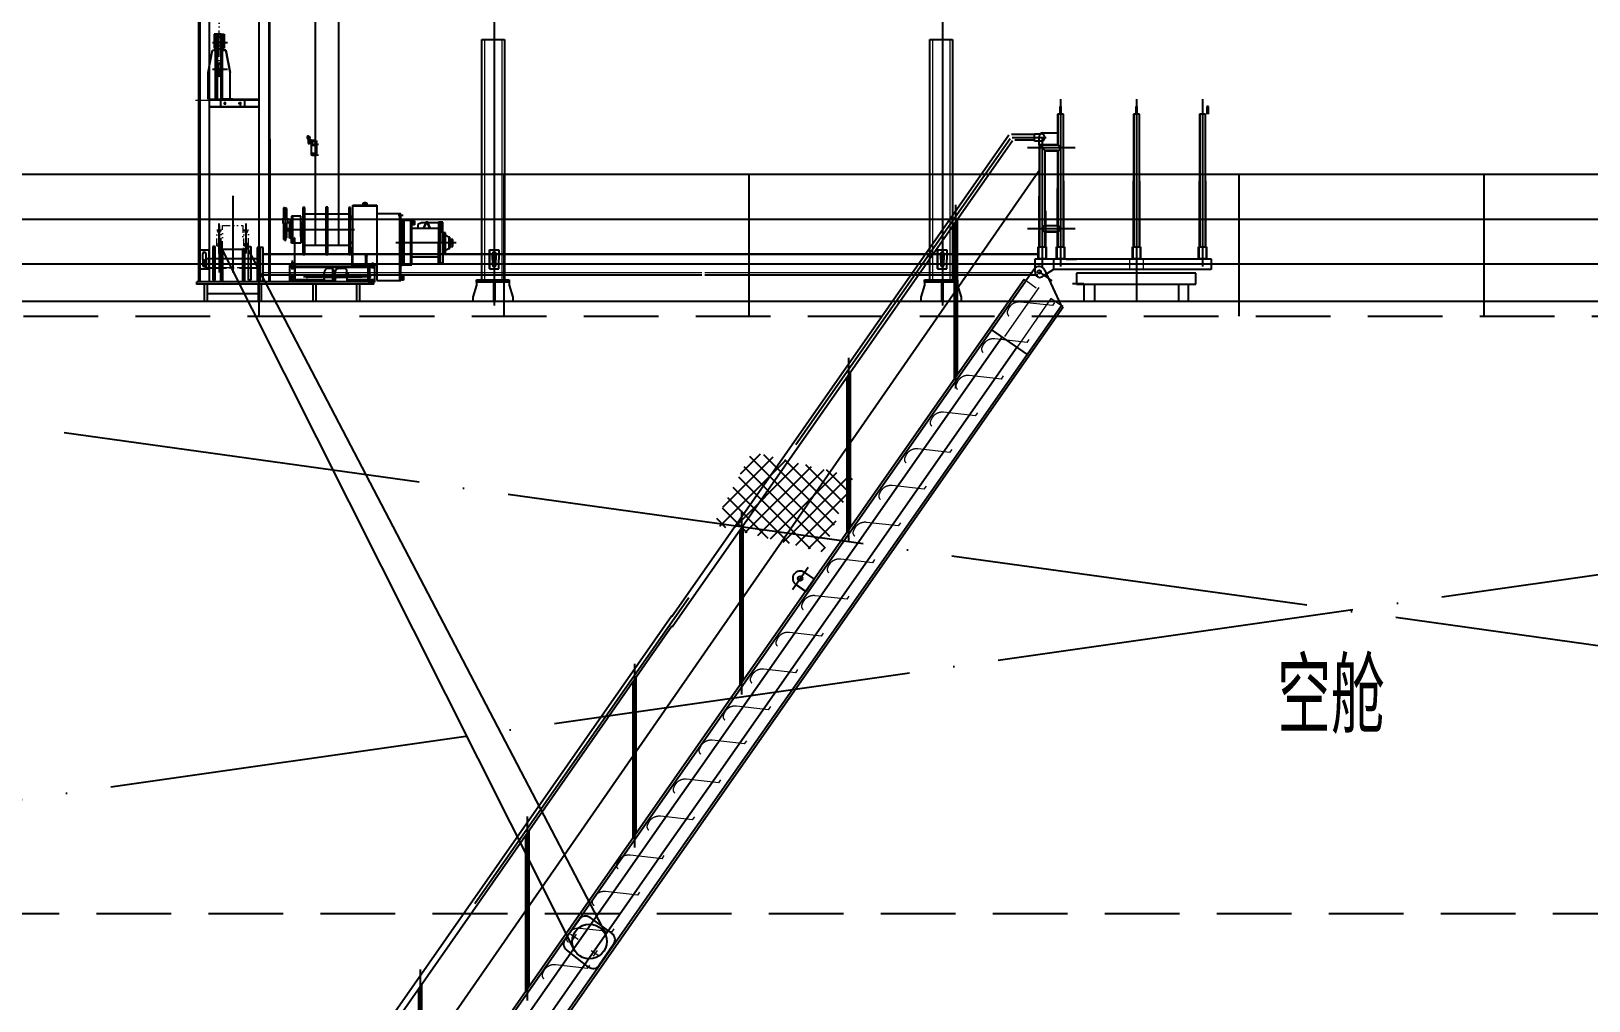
# Model space of a CAD drawing. Header units: millimetres. Extents: x -1838618 to -1600818, y -1770412 to -1553248.
# Drawn here: x -1766704 to -1756275, y -1652830 to -1646338 of the extents above; entities that cross this region are included whole.
import ezdxf

# ---------------------------------------------------------------- set-up
doc = ezdxf.new("R2010")
doc.units = ezdxf.units.MM
doc.header["$LTSCALE"] = 100
for name, pattern in [('ACAD_ISO04W100', [30, 24, -3, 0, -3]), ('DASHED', [0.75, 0.5, -0.25]), ('DASHEDX2', [1.5, 1, -0.5]), ('DIVIDE', [1.25, 0.5, -0.25, 0, -0.25, 0, -0.25]), ('HIDDEN', [9.525, 6.35, -3.175])]:
    doc.linetypes.add(name, pattern=pattern)
for name, color, linetype in [('2', 5, 'DASHED'), ('4', 7, 'Continuous'), ('bt', 7, 'Continuous'), ('LADDER', 2, 'Continuous')]:
    doc.layers.add(name, color=color, linetype=linetype)
for name, color, linetype, lineweight in [('3', 3, 'DASHEDX2', 20), ('8', 6, 'HIDDEN', 15), ('9', 3, 'DIVIDE', 15)]:
    doc.layers.add(name, color=color, linetype=linetype, lineweight=lineweight)
doc.styles.get("Standard").update_dxf_attribs({"font": 'gbenor.shx', "width": 0.9, "bigfont": 'gbcbig.shx'})

# ---------------------------------------------------------------- blocks, each defined once
blk = doc.blocks.new('A$C03EE5260')
at = {"color": 9}
for p, q in [((-6280, 2172, 590), (-6280, 131, 590)), ((-6205, 131, 590), (-6205, 2172, 590)), ((-5876, 2172, 590), (-5875, 131, 590)), ((-5800, 131, 590), (-5801, 2172, 590)), ((-5497, 2057, 590), (-5497, 373, 590)), ((-5342, 2057, 590), (-5342, 373, 590)), ((-6155, 1788, 590), (-6175, 1788, 590)), ((-6175, 1788, 590), (-6175, 1694, 590)), ((-6166, 1353, 590), (-6166, 1788, 590)), ((-6127, 1788, 590), (-6155, 1788, 590)), ((-6155, 1788, 590), (-6155, 1353, 590)), ((-6149, 1770, 590), (-6149, 1777, 590)), ((-6149, 1777, 590), (-6147, 1777, 590)), ((-6147, 1777, 590), (-6146, 1772, 590)), ((-6135, 1777, 590), (-6136, 1772, 590)), ((-6133, 1777, 590), (-6135, 1777, 590)), ((-6133, 1770, 590), (-6133, 1777, 590)), ((-6127, 1353, 590), (-6127, 1788, 590)), ((-6127, 1788, 590), (-6107, 1788, 590)), ((-6118, 1353, 590), (-6118, 1788, 590)), ((-6107, 1788, 590), (-6107, 1694, 590)), ((-6214, 1530, 590), (-6186, 1680, 590)), ((-6084, 1730, 590), (-6186, 1730, 590)), ((-6186, 1680, 590), (-6166, 1680, 590)), ((-6175, 1694, 590), (-6164, 1694, 590)), ((-6165, 1739, 590), (-6155, 1739, 590)), ((-6165, 1722, 590), (-6155, 1722, 590)), ((-6149, 1770, 590), (-6149, 1690, 590)), ((-6149, 1690, 590), (-6149, 1683, 590)), ((-6149, 1683, 590), (-6147, 1683, 590)), ((-6147, 1683, 590), (-6146, 1688, 590)), ((-6135, 1683, 590), (-6136, 1688, 590)), ((-6133, 1683, 590), (-6135, 1683, 590)), ((-6133, 1770, 590), (-6133, 1690, 590)), ((-6133, 1690, 590), (-6133, 1683, 590)), ((-6129, 1722, 590), (-6117, 1722, 590)), ((-6127, 1738, 590), (-6118, 1738, 590)), ((-6107, 1694, 590), (-6119, 1694, 590)), ((-6117, 1680, 590), (-6097, 1680, 590)), ((-6097, 1680, 590), (-6117, 1680, 590)), ((-6097, 1680, 590), (-6068, 1530, 590)), ((-6068, 1530, 590), (-6097, 1680, 590)), ((-4383, 142, 590), (-4383, 1751, 590)), ((-4383, 1751, 590), (-4230, 1751, 590)), ((-4230, 1751, 590), (-4230, 142, 590)), ((-1383, 142, 590), (-1383, 1751, 590)), ((-1383, 1751, 590), (-1230, 1751, 590)), ((-1230, 1750, 590), (-1230, 1751, 590)), ((-1230, 1751, 590), (-1230, 142, 590)), ((-6149, 1597, 590), (-6147, 1597, 590)), ((-6149, 1590, 590), (-6149, 1597, 590)), ((-6149, 1590, 590), (-6149, 1510, 590)), ((-6147, 1597, 590), (-6146, 1592, 590)), ((-6135, 1597, 590), (-6136, 1592, 590)), ((-6133, 1597, 590), (-6135, 1597, 590)), ((-6133, 1590, 590), (-6133, 1597, 590)), ((-6133, 1590, 590), (-6133, 1510, 590)), ((-6214, 1353, 590), (-6214, 1530, 590)), ((-6165, 1559, 590), (-6155, 1559, 590)), ((-6165, 1542, 590), (-6155, 1542, 590)), ((-6149, 1510, 590), (-6149, 1503, 590)), ((-6149, 1503, 590), (-6147, 1503, 590)), ((-6147, 1503, 590), (-6146, 1508, 590)), ((-6135, 1503, 590), (-6136, 1508, 590)), ((-6133, 1503, 590), (-6135, 1503, 590)), ((-6133, 1510, 590), (-6133, 1503, 590)), ((-6129, 1542, 590), (-6117, 1542, 590)), ((-6127, 1558, 590), (-6118, 1558, 590)), ((-6068, 1353, 590), (-6068, 1530, 590)), ((-6205, 1353, 590), (-5876, 1353, 590)), ((-5876, 1300, 590), (-6205, 1300, 590)), ((-6205, 1300, 590), (-5876, 1300, 590)), ((-6052, 1353, 590), (-6132, 1353, 590)), ((-6132, 1353, 590), (-6132, 1299, 590)), ((-6112, 1326, 590), (-6093, 1326, 590)), ((-6102, 1335, 590), (-6102, 1314, 590)), ((-6052, 1353, 590), (-5972, 1353, 590)), ((-6013, 1326, 590), (-5991, 1326, 590)), ((-6001, 1335, 590), (-6001, 1309, 590)), ((-5972, 1353, 590), (-5972, 1299, 590)), ((-488, 1253, 590), (-528, 1253, 590)), ((-528, 1253, 590), (-528, 1047, 590)), ((-503, 1303, 590), (-513, 1303, 590)), ((-513, 1303, 590), (-513, 1253, 590)), ((-503, 1253, 590), (-503, 1303, 590)), ((-486, 363, 590), (-488, 1253, 590)), ((-19, 1253, 590), (-21, 363, 590)), ((21, 1253, 590), (-19, 1253, 590)), ((6, 1303, 590), (-4, 1303, 590)), ((-4, 1303, 590), (-4, 1253, 590)), ((6, 1253, 590), (6, 1303, 590)), ((23, 363, 590), (21, 1253, 590)), ((422, 1253, 590), (420, 363, 590)), ((462, 1253, 590), (422, 1253, 590)), ((464, 363, 590), (462, 1253, 590)), ((482, 1303, 590), (472, 1303, 590)), ((472, 1303, 590), (472, 1253, 590)), ((482, 1253, 590), (482, 1303, 590)), ((-5550, 1100, 590), (-5551, 1100, 590)), ((-5551, 1100, 590), (-5551, 1093, 590)), ((-5550, 1093, 590), (-5551, 1093, 590)), ((-5550, 1100, 590), (-5550, 1093, 590)), ((-5541, 1099, 590), (-5550, 1099, 590)), ((-5541, 1094, 590), (-5550, 1094, 590)), ((-5549, 1104, 590), (-5549, 1088, 590)), ((-5543, 1105, 590), (-5548, 1105, 590)), ((-5543, 1087, 590), (-5548, 1087, 590)), ((-5541, 1087, 590), (-5545, 1079, 590)), ((-5545, 1079, 590), (-5545, 1056, 590)), ((-5545, 1056, 590), (-5535, 1056, 590)), ((-5542, 1104, 590), (-5542, 1088, 590)), ((-5534, 1101, 590), (-5541, 1101, 590)), ((-5541, 1101, 590), (-5541, 1087, 590)), ((-5535, 1095, 590), (-5535, 1056, 590)), ((-5534, 1091, 590), (-5535, 1091, 590)), ((-5534, 1071, 590), (-5535, 1071, 590)), ((-5534, 1062, 590), (-5535, 1062, 590)), ((-5534, 1101, 590), (-5534, 1091, 590)), ((-5523, 1077, 590), (-5534, 1077, 590)), ((-5534, 1077, 590), (-5534, 1055, 590)), ((-5523, 1055, 590), (-5534, 1055, 590)), ((-5525, 1051, 590), (-5475, 1052, 590)), ((-5525, 1051, 590), (-5525, 978, 590)), ((-5525, 1051, 590), (-5490, 1051, 590)), ((-5525, 1051, 590), (-5525, 978, 590)), ((-5490, 1048, 590), (-5525, 1048, 590)), ((-5523, 1077, 590), (-5523, 1055, 590)), ((-5491, 1076, 590), (-5523, 1076, 590)), ((-5521, 1056, 590), (-5523, 1056, 590)), ((-5521, 1076, 590), (-5521, 1051, 590)), ((-5491, 1076, 590), (-5491, 1051, 590)), ((-5490, 1051, 590), (-5490, 976, 590)), ((-853, 1112, 590), (-3110, -2113, 590)), ((-3107, -2180, 590), (-830, 1075, 590)), ((-683, 1116, 590), (-836, 1116, 590)), ((-814, 1079, 590), (-683, 1079, 590)), ((-683, 1071, 590), (-683, 1121, 590)), ((-683, 1121, 590), (-638, 1121, 590)), ((-683, 1121, 590), (-683, 1116, 590)), ((-638, 1071, 590), (-683, 1071, 590)), ((-651, 1047, 590), (-653, 363, 590)), ((-651, 1047, 590), (-651, 1102, 590)), ((-609, 1006, 590), (-651, 1047, 590)), ((-529, 1046, 590), (-651, 1046, 590)), ((-631, 1047, 590), (-631, 1047, 590)), ((-631, 1047, 590), (-631, 1047, 590)), ((-631, 1047, 590), (-631, 1047, 590)), ((-626, 1127, 590), (-531, 1127, 590)), ((-615, 1047, 590), (-531, 1047, 590)), ((-5490, 1043, 590), (-5525, 1043, 590)), ((-5490, 988, 590), (-5525, 988, 590)), ((-5490, 983, 590), (-5525, 983, 590)), ((-5525, 978, 590), (-5475, 979, 590)), ((-5490, 978, 590), (-5525, 978, 590)), ((-5517, 976, 590), (-5517, 978, 590)), ((-5490, 976, 590), (-5517, 976, 590)), ((-610, 505, 590), (-611, 1009, 590)), ((-609, 1006, 590), (-529, 1006, 590)), ((-529, 1007, 590), (-530, 505, 590)), ((-5568, 628, 590), (-5580, 628, 590)), ((-5580, 628, 590), (-5580, 312, 590)), ((-5568, 312, 590), (-5568, 628, 590)), ((-5414, 629, 590), (-5426, 629, 590)), ((-5426, 629, 590), (-5426, 312, 590)), ((-5414, 312, 590), (-5414, 629, 590)), ((-5261, 628, 590), (-5273, 628, 590)), ((-5273, 628, 590), (-5273, 312, 590)), ((-5261, 312, 590), (-5261, 628, 590)), ((-5245, 248, 590), (-5245, 643, 590)), ((-5245, 643, 590), (-5085, 643, 590)), ((-5085, 637, 590), (-5243, 637, 590)), ((-5177, 649, 590), (-5177, 658, 590)), ((-5177, 658, 590), (-5152, 658, 590)), ((-5152, 649, 590), (-5177, 649, 590)), ((-5176, 650, 590), (-5176, 644, 590)), ((-5171, 658, 590), (-5171, 649, 590)), ((-5165, 644, 590), (-5167, 649, 590)), ((-5164, 649, 590), (-5162, 644, 590)), ((-5158, 658, 590), (-5158, 650, 590)), ((-5153, 649, 590), (-5153, 644, 590)), ((-5152, 658, 590), (-5152, 649, 590)), ((-5085, 643, 590), (-5085, 404, 590)), ((-5712, 556, 590), (-5684, 556, 590)), ((-5712, 521, 590), (-5712, 556, 590)), ((-5703, 624, 590), (-5709, 625, 590)), ((-5692, 623, 590), (-5703, 624, 590)), ((-5687, 615, 590), (-5692, 623, 590)), ((-5684, 556, 590), (-5684, 521, 590)), ((-5657, 534, 590), (-5670, 534, 590)), ((-5670, 534, 590), (-5670, 477, 590)), ((-5649, 568, 590), (-5657, 568, 590)), ((-5657, 568, 590), (-5657, 477, 590)), ((-5594, 568, 590), (-5649, 568, 590)), ((-5649, 568, 590), (-5649, 388, 590)), ((-5594, 432, 590), (-5594, 568, 590)), ((-5581, 527, 590), (-5588, 527, 590)), ((-5588, 527, 590), (-5588, 477, 590)), ((-5426, 583, 590), (-5568, 583, 590)), ((-5273, 583, 590), (-5414, 583, 590)), ((-4924, 585, 590), (-5085, 585, 590)), ((-4933, 585, 590), (-4933, 139, 590)), ((-4924, 138, 590), (-4924, 585, 590)), ((-4913, 539, 590), (-4924, 547, 590)), ((-4850, 539, 590), (-4913, 539, 590)), ((-4913, 539, 590), (-4913, 243, 590)), ((-4905, 536, 590), (-4905, 242, 590)), ((-4859, 539, 590), (-4859, 243, 590)), ((-4850, 486, 590), (-4850, 539, 590)), ((-4844, 535, 590), (-4850, 535, 590)), ((-4849, 524, 590), (-4845, 527, 590)), ((-4845, 524, 590), (-4849, 521, 590)), ((-4833, 530, 590), (-4845, 530, 590)), ((-4844, 537, 590), (-4832, 537, 590)), ((-4844, 511, 590), (-4844, 537, 590)), ((-4832, 537, 590), (-4832, 511, 590)), ((-4786, 524, 590), (-4810, 514, 590)), ((-4757, 524, 590), (-4786, 524, 590)), ((-4773, 486, 590), (-4758, 522, 590)), ((-4672, 524, 590), (-4742, 524, 590)), ((-4726, 486, 590), (-4741, 522, 590)), ((-4643, 528, 590), (-4672, 528, 590)), ((-4672, 528, 590), (-4672, 390, 590)), ((-4658, 528, 590), (-4658, 390, 590)), ((-4643, 458, 590), (-4643, 528, 590)), ((-1198, -493, 590), (-1198, 549, 590)), ((-6157, 475, 590), (-6149, 475, 590)), ((-6149, 475, 590), (-6148, 466, 590)), ((-6141, 507, 590), (-6141, 191, 590)), ((-6135, 467, 590), (-6134, 475, 590)), ((-6134, 475, 590), (-6126, 475, 590)), ((-5975, 475, 590), (-5967, 475, 590)), ((-5967, 475, 590), (-5966, 466, 590)), ((-5953, 467, 590), (-5952, 475, 590)), ((-5952, 475, 590), (-5944, 475, 590)), ((-5684, 521, 590), (-5712, 521, 590)), ((-5695, 414, 590), (-5687, 422, 590)), ((-5670, 485, 590), (-5687, 485, 590)), ((-5670, 471, 590), (-5687, 471, 590)), ((-5657, 517, 590), (-5670, 517, 590)), ((-5670, 422, 590), (-5670, 479, 590)), ((-5657, 422, 590), (-5670, 422, 590)), ((-5662, 518, 590), (-5662, 477, 590)), ((-5662, 422, 590), (-5662, 479, 590)), ((-5657, 388, 590), (-5657, 477, 590)), ((-5633, 423, 590), (-5637, 423, 590)), ((-5637, 423, 590), (-5637, 245, 590)), ((-5633, 245, 590), (-5633, 423, 590)), ((-5588, 519, 590), (-5594, 519, 590)), ((-5594, 437, 590), (-5594, 388, 590)), ((-5588, 437, 590), (-5594, 437, 590)), ((-5588, 430, 590), (-5588, 479, 590)), ((-5581, 430, 590), (-5588, 430, 590)), ((-4850, 296, 590), (-4850, 492, 590)), ((-4672, 486, 590), (-4850, 486, 590)), ((-4844, 513, 590), (-4849, 513, 590)), ((-4833, 517, 590), (-4844, 517, 590)), ((-4832, 511, 590), (-4844, 511, 590)), ((-4810, 514, 590), (-4810, 486, 590)), ((-4770, 487, 590), (-4755, 521, 590)), ((-4730, 487, 590), (-4744, 521, 590)), ((-4625, 458, 590), (-4643, 458, 590)), ((-4643, 458, 590), (-4643, 323, 590)), ((-4635, 458, 590), (-4635, 323, 590)), ((-4625, 443, 590), (-4625, 458, 590)), ((-4625, 323, 590), (-4625, 443, 590)), ((-4604, 428, 590), (-4625, 443, 590)), ((-4597, 429, 590), (-4603, 429, 590)), ((-4603, 429, 590), (-4603, 352, 590)), ((-4597, 410, 590), (-4597, 429, 590)), ((-1221, 516, 590), (-1221, -525, 590)), ((-529, 505, 590), (-609, 505, 590)), ((-609, 465, 590), (-529, 465, 590)), ((-609, 363, 590), (-609, 465, 590)), ((-530, 465, 590), (-530, 363, 590)), ((-6272, 219, 590), (-6272, 344, 590)), ((-6272, 344, 590), (-6209, 344, 590)), ((-6272, 341, 590), (-6272, 216, 590)), ((-6251, 278, 590), (-6251, 318, 590)), ((-6230, 318, 590), (-6230, 280, 590)), ((-6209, 344, 590), (-6209, 280, 590)), ((-6167, 365, 590), (-6183, 365, 590)), ((-6183, 365, 590), (-6183, 140, 590)), ((-6167, 253, 590), (-6167, 365, 590)), ((-6157, 372, 590), (-6149, 372, 590)), ((-6149, 372, 590), (-6148, 381, 590)), ((-6135, 381, 590), (-6134, 373, 590)), ((-6134, 373, 590), (-6126, 373, 590)), ((-6130, 283, 590), (-6130, 353, 590)), ((-6130, 353, 590), (-6118, 353, 590)), ((-6118, 353, 590), (-6118, 129, 590)), ((-6118, 347, 590), (-5982, 347, 590)), ((-6065, 347, 590), (-6036, 347, 590)), ((-5982, 283, 590), (-5982, 353, 590)), ((-5982, 353, 590), (-5970, 353, 590)), ((-5975, 372, 590), (-5967, 372, 590)), ((-5970, 353, 590), (-5970, 129, 590)), ((-5967, 372, 590), (-5966, 381, 590)), ((-5953, 381, 590), (-5952, 373, 590)), ((-5952, 373, 590), (-5944, 373, 590)), ((-5944, 253, 590), (-5944, 365, 590)), ((-5944, 365, 590), (-5928, 365, 590)), ((-5928, 365, 590), (-5928, 140, 590)), ((-5847, 359, 590), (-5887, 359, 590)), ((-5887, 359, 590), (-5887, 134, 590)), ((-5867, 359, 590), (-5867, 134, 590)), ((-5847, 186, 590), (-5847, 359, 590)), ((-5847, 317, 590), (-660, 317, 590)), ((-5709, 412, 590), (-5701, 414, 590)), ((-5701, 414, 590), (-5695, 414, 590)), ((-5649, 388, 590), (-5657, 388, 590)), ((-5637, 388, 590), (-5657, 388, 590)), ((-5594, 388, 590), (-5633, 388, 590)), ((-5426, 373, 590), (-5568, 373, 590)), ((-5273, 373, 590), (-5414, 373, 590)), ((-5250, 234, 590), (-5250, 361, 590)), ((-5085, 406, 590), (-5085, 138, 590)), ((-4672, 254, 590), (-4672, 392, 590)), ((-4658, 254, 590), (-4658, 392, 590)), ((-4643, 324, 590), (-4643, 254, 590)), ((-4643, 323, 590), (-4625, 323, 590)), ((-4604, 354, 590), (-4625, 339, 590)), ((-4603, 352, 590), (-4597, 352, 590)), ((-4578, 401, 590), (-4598, 401, 590)), ((-4577, 412, 590), (-4597, 412, 590)), ((-4597, 412, 590), (-4597, 367, 590)), ((-4578, 379, 590), (-4597, 379, 590)), ((-4597, 352, 590), (-4597, 368, 590)), ((-4597, 367, 590), (-4577, 367, 590)), ((-4577, 367, 590), (-4577, 412, 590)), ((-4577, 367, 590), (-4577, 367, 590)), ((-4331, 219, 590), (-4331, 344, 590)), ((-4331, 344, 590), (-4269, 344, 590)), ((-4331, 219, 590), (-4331, 344, 590)), ((-4331, 344, 590), (-4269, 344, 590)), ((-4331, 341, 590), (-4331, 216, 590)), ((-4310, 278, 590), (-4310, 318, 590)), ((-4310, 278, 590), (-4310, 318, 590)), ((-4289, 318, 590), (-4289, 280, 590)), ((-4289, 318, 590), (-4289, 280, 590)), ((-4269, 344, 590), (-4269, 280, 590)), ((-4269, 344, 590), (-4269, 280, 590)), ((-1331, 219, 590), (-1331, 344, 590)), ((-1331, 344, 590), (-1269, 344, 590)), ((-1331, 341, 590), (-1331, 216, 590)), ((-1310, 278, 590), (-1310, 318, 590)), ((-1289, 318, 590), (-1289, 280, 590)), ((-1269, 344, 590), (-1269, 280, 590)), ((-658, 283, 590), (-658, 363, 590)), ((-658, 363, 590), (-604, 363, 590)), ((-604, 363, 590), (-604, 283, 590)), ((-535, 283, 590), (-535, 363, 590)), ((-535, 363, 590), (-481, 363, 590)), ((-481, 363, 590), (-481, 283, 590)), ((-26, 283, 590), (-26, 363, 590)), ((-26, 363, 590), (28, 363, 590)), ((28, 363, 590), (28, 283, 590)), ((415, 283, 590), (415, 363, 590)), ((415, 363, 590), (469, 363, 590)), ((469, 363, 590), (469, 283, 590)), ((-6272, 216, 590), (-6209, 216, 590)), ((-6251, 282, 590), (-6251, 242, 590)), ((-6230, 283, 590), (-6240, 273, 590)), ((-6240, 273, 590), (-6240, 233, 590)), ((-6240, 233, 590), (-6230, 223, 590)), ((-6078, 283, 590), (-6230, 283, 590)), ((-6230, 283, 590), (-6230, 223, 590)), ((-6230, 242, 590), (-6230, 280, 590)), ((-6230, 223, 590), (-6092, 223, 590)), ((-6209, 216, 590), (-6209, 280, 590)), ((-6130, 283, 590), (-6167, 283, 590)), ((-6167, 140, 590), (-6167, 253, 590)), ((-6167, 223, 590), (-6130, 223, 590)), ((-6146, 283, 590), (-6156, 283, 590)), ((-6156, 223, 590), (-6146, 223, 590)), ((-5971, 283, 590), (-6130, 283, 590)), ((-6130, 132, 590), (-6130, 283, 590)), ((-5938, 283, 590), (-6031, 283, 590)), ((-5891, 283, 590), (-6005, 283, 590)), ((-6005, 223, 590), (-5888, 223, 590)), ((-5982, 129, 590), (-5982, 283, 590)), ((-5959, 283, 590), (-5970, 283, 590)), ((-5933, 283, 590), (-5970, 283, 590)), ((-5970, 223, 590), (-5959, 223, 590)), ((-5970, 223, 590), (-5933, 223, 590)), ((-5944, 140, 590), (-5944, 253, 590)), ((-5632, 245, 590), (-5667, 245, 590)), ((-5667, 245, 590), (-5667, 240, 590)), ((-5667, 233, 590), (-5667, 239, 590)), ((-5667, 239, 590), (-5632, 239, 590)), ((-5102, 233, 590), (-5667, 233, 590)), ((-5667, 233, 590), (-5667, 228, 590)), ((-5667, 142, 590), (-5667, 231, 590)), ((-5667, 228, 590), (-5102, 228, 590)), ((-5643, 254, 590), (-5658, 254, 590)), ((-5658, 254, 590), (-5658, 249, 590)), ((-5658, 249, 590), (-5643, 249, 590)), ((-5642, 228, 590), (-5658, 228, 590)), ((-5658, 228, 590), (-5658, 222, 590)), ((-5658, 222, 590), (-5642, 222, 590)), ((-5656, 249, 590), (-5656, 245, 590)), ((-5655, 228, 590), (-5655, 221, 590)), ((-5653, 262, 590), (-5654, 261, 590)), ((-5654, 261, 590), (-5654, 249, 590)), ((-5647, 259, 590), (-5654, 259, 590)), ((-5648, 262, 590), (-5653, 262, 590)), ((-5651, 248, 590), (-5653, 245, 590)), ((-5652, 261, 590), (-5652, 249, 590)), ((-5649, 248, 590), (-5651, 245, 590)), ((-5649, 261, 590), (-5649, 249, 590)), ((-5647, 261, 590), (-5648, 262, 590)), ((-5647, 249, 590), (-5647, 261, 590)), ((-5646, 249, 590), (-5646, 246, 590)), ((-5646, 221, 590), (-5646, 228, 590)), ((-5643, 254, 590), (-5643, 248, 590)), ((-5642, 228, 590), (-5642, 221, 590)), ((-5637, 228, 590), (-5637, 142, 590)), ((-5634, 227, 590), (-5634, 142, 590)), ((-5632, 233, 590), (-5632, 245, 590)), ((-5632, 241, 590), (-5632, 233, 590)), ((-5632, 239, 590), (-5632, 233, 590)), ((-5580, 312, 590), (-5568, 312, 590)), ((-5426, 312, 590), (-5414, 312, 590)), ((-5382, 218, 590), (-5382, 142, 590)), ((-5378, 215, 590), (-5378, 142, 590)), ((-5273, 312, 590), (-5261, 312, 590)), ((-5245, 250, 590), (-5245, 233, 590)), ((-5085, 246, 590), (-5245, 246, 590)), ((-5085, 241, 590), (-5245, 241, 590)), ((-5159, 253, 590), (-5159, 298, 590)), ((-5159, 298, 590), (-5159, 253, 590)), ((-5156, 308, 590), (-5156, 243, 590)), ((-5154, 298, 590), (-5154, 253, 590)), ((-5154, 253, 590), (-5154, 298, 590)), ((-5142, 143, 590), (-5142, 227, 590)), ((-5135, 227, 590), (-5135, 142, 590)), ((-5114, 258, 590), (-5114, 219, 590)), ((-5100, 240, 590), (-5100, 128, 590)), ((-4913, 243, 590), (-4924, 235, 590)), ((-4913, 243, 590), (-4850, 243, 590)), ((-4850, 243, 590), (-4850, 296, 590)), ((-4672, 295, 590), (-4850, 295, 590)), ((-4643, 254, 590), (-4672, 254, 590)), ((-4331, 216, 590), (-4269, 216, 590)), ((-4310, 282, 590), (-4310, 242, 590)), ((-4310, 282, 590), (-4310, 242, 590)), ((-4289, 242, 590), (-4289, 280, 590)), ((-4289, 242, 590), (-4289, 280, 590)), ((-4269, 216, 590), (-4269, 280, 590)), ((-1331, 216, 590), (-1269, 216, 590)), ((-1310, 282, 590), (-1310, 242, 590)), ((-1289, 242, 590), (-1289, 280, 590)), ((-1269, 216, 590), (-1269, 280, 590)), ((-683, 216, 590), (-740, 136, 590)), ((-677, 283, 590), (501, 283, 590)), ((-677, 195, 590), (-677, 283, 590)), ((-604, 283, 590), (-658, 283, 590)), ((-554, 213, 590), (-622, 169, 590)), ((-502, -31, 590), (-614, 210, 590)), ((-554, 283, 590), (-554, 213, 590)), ((501, 213, 590), (-554, 213, 590)), ((-481, 283, 590), (-535, 283, 590)), ((-401, 280, 590), (-470, 280, 590)), ((28, 283, 590), (-26, 283, 590)), ((469, 283, 590), (415, 283, 590)), ((501, 283, 590), (501, 213, 590)), ((-6289, 131, 590), (-5105, 131, 590)), ((-6289, 112, 590), (-6289, 129, 590)), ((-6289, 115, 590), (-5105, 115, 590)), ((-6241, 115, 590), (-6241, 0, 590)), ((-6221, 113, 590), (-6221, 0, 590)), ((-6183, 140, 590), (-6167, 140, 590)), ((-6096, 186, 590), (-6096, 186, 590)), ((-5928, 140, 590), (-5944, 140, 590)), ((-5887, 134, 590), (-5847, 134, 590)), ((-5879, 111, 590), (-5879, 0, 590)), ((-5859, 113, 590), (-5859, 0, 590)), ((-5847, 134, 590), (-5847, 193, 590)), ((-5847, 177, 590), (-2909, 177, 590)), ((-5667, 137, 590), (-5667, 199, 590)), ((-5437, 142, 590), (-5667, 142, 590)), ((-5364, 137, 590), (-5667, 137, 590)), ((-5667, 137, 590), (-5667, 131, 590)), ((-5632, 131, 590), (-5667, 131, 590)), ((-5646, 154, 590), (-5665, 154, 590)), ((-5645, 176, 590), (-5664, 176, 590)), ((-5664, 176, 590), (-5664, 154, 590)), ((-5664, 154, 590), (-5661, 151, 590)), ((-5661, 151, 590), (-5649, 151, 590)), ((-5649, 151, 590), (-5646, 154, 590)), ((-5646, 154, 590), (-5646, 176, 590)), ((-5632, 137, 590), (-5632, 131, 590)), ((-5548, 168, 590), (-5558, 168, 590)), ((-5558, 168, 590), (-5558, 160, 590)), ((-5558, 160, 590), (-5548, 160, 590)), ((-5548, 160, 590), (-5548, 168, 590)), ((-5514, 115, 590), (-5514, 0, 590)), ((-5494, 111, 590), (-5494, 0, 590)), ((-5382, 168, 590), (-5441, 168, 590)), ((-5440, 160, 590), (-5382, 160, 590)), ((-5390, 166, 590), (-5390, 162, 590)), ((-5378, 142, 590), (-5382, 142, 590)), ((-5363, 177, 590), (-5375, 177, 590)), ((-5375, 177, 590), (-5375, 152, 590)), ((-5375, 152, 590), (-5362, 152, 590)), ((-5365, 142, 590), (-5370, 142, 590)), ((-5369, 167, 590), (-5369, 161, 590)), ((-5364, 158, 590), (-5350, 158, 590)), ((-5363, 152, 590), (-5363, 177, 590)), ((-5350, 170, 590), (-5363, 170, 590)), ((-5350, 158, 590), (-5350, 170, 590)), ((-5284, 168, 590), (-5350, 168, 590)), ((-5350, 160, 590), (-5283, 160, 590)), ((-5345, 131, 590), (-5294, 131, 590)), ((-5274, 170, 590), (-5294, 170, 590)), ((-5294, 170, 590), (-5294, 168, 590)), ((-5278, 185, 590), (-5290, 185, 590)), ((-5290, 185, 590), (-5290, 170, 590)), ((-5279, 185, 590), (-5289, 170, 590)), ((-5289, 184, 590), (-5279, 170, 590)), ((-5102, 142, 590), (-5283, 142, 590)), ((-5144, 137, 590), (-5283, 137, 590)), ((-5278, 170, 590), (-5278, 185, 590)), ((-5274, 168, 590), (-5274, 170, 590)), ((-5221, 115, 590), (-5221, 0, 590)), ((-5201, 111, 590), (-5201, 0, 590)), ((-5144, 128, 590), (-5144, 137, 590)), ((-5144, 137, 590), (-5101, 137, 590)), ((-5101, 128, 590), (-5144, 128, 590)), ((-5105, 114, 590), (-5105, 131, 590)), ((-5105, 131, 590), (-5105, 131, 590)), ((-5085, 138, 590), (-5041, 138, 590)), ((-5041, 138, 590), (-4924, 138, 590)), ((-4919, 165, 590), (-4925, 165, 590)), ((-4924, 155, 590), (-4919, 157, 590)), ((-4919, 154, 590), (-4924, 151, 590)), ((-4919, 143, 590), (-4924, 143, 590)), ((-4907, 160, 590), (-4920, 160, 590)), ((-4919, 167, 590), (-4907, 167, 590)), ((-4919, 141, 590), (-4919, 167, 590)), ((-4908, 148, 590), (-4919, 148, 590)), ((-4907, 141, 590), (-4919, 141, 590)), ((-4907, 167, 590), (-4907, 141, 590)), ((-4418, 108, 590), (-4442, 27, 590)), ((-4418, 128, 590), (-4418, 142, 590)), ((-4418, 142, 590), (-4198, 142, 590)), ((-4418, 128, 590), (-4418, 142, 590)), ((-4198, 128, 590), (-4418, 128, 590)), ((-4418, 128, 590), (-4418, 108, 590)), ((-4305, 127, 590), (-4305, 0, 590)), ((-4293, 0, 590), (-4293, 128, 590)), ((-4198, 142, 590), (-4198, 128, 590)), ((-4198, 128, 590), (-4198, 108, 590)), ((-4198, 108, 590), (-4174, 27, 590)), ((-3026, -3129, 590), (-740, 136, 590)), ((-752, 144, 590), (-2980, -3037, 590)), ((-2889, 177, 590), (-660, 177, 590)), ((-1418, 108, 590), (-1442, 27, 590)), ((-1418, 128, 590), (-1418, 142, 590)), ((-1418, 142, 590), (-1198, 142, 590)), ((-1418, 128, 590), (-1418, 142, 590)), ((-1198, 128, 590), (-1418, 128, 590)), ((-1418, 128, 590), (-1418, 108, 590)), ((-1305, 127, 590), (-1305, 0, 590)), ((-1293, 0, 590), (-1293, 128, 590)), ((-1198, 142, 590), (-1198, 128, 590)), ((-1198, 128, 590), (-1198, 108, 590)), ((-1198, 108, 590), (-1174, 27, 590)), ((-740, 136, 590), (-752, 144, 590)), ((399, 188, 590), (-401, 188, 590)), ((-401, 188, 590), (-401, 113, 590)), ((-401, 113, 590), (399, 113, 590)), ((-351, 115, 590), (-351, -1, 590)), ((-281, 117, 590), (-281, -1, 590)), ((282, 107, 590), (282, -1, 590)), ((346, 115, 590), (346, -1, 590)), ((399, 113, 590), (399, 188, 590)), ((-6218, 51, 590), (-5882, 51, 590)), ((-4442, 27, 590), (-4442, 0, 590)), ((-4305, 0, 590), (-4293, 0, 590)), ((-4174, 27, 590), (-4174, 0, 590)), ((-1442, 27, 590), (-1442, 0, 590)), ((-1305, 0, 590), (-1293, 0, 590)), ((-1174, 27, 590), (-1174, 0, 590)), ((-2757, -3277, 590), (-490, -39, 590)), ((-502, -31, 590), (-2728, -3210, 590)), ((-490, -39, 590), (-502, -31, 590)), ((-969, -192, 590), (-731, -358, 590)), ((-899, -241, 590), (-2919, -3125, 590)), ((-801, -310, 590), (-2796, -3159, 590)), ((-731, -358, 590), (-731, -358, 590)), ((-1938, -507, 590), (-1938, -1549, 590)), ((-1915, -1517, 590), (-1915, -475, 590)), ((-2650, -1155, 590), (-2517, -1023, 590)), ((-2052, -1576, 590), (-2589, -1039, 590)), ((-2022, -1500, 590), (-2494, -1028, 590)), ((-2789, -1507, 590), (-2347, -1064, 590)), ((-2769, -1380, 590), (-2432, -1043, 590)), ((-2704, -1528, 590), (-2261, -1085, 590)), ((-2083, -1652, 590), (-2625, -1109, 590)), ((-2619, -1549, 590), (-2176, -1106, 590)), ((-2535, -1570, 590), (-2091, -1126, 590)), ((-2450, -1591, 590), (-2005, -1147, 590)), ((-1992, -1424, 590), (-2354, -1062, 590)), ((-1961, -1349, 590), (-2214, -1096, 590)), ((-1931, -1273, 590), (-2074, -1130, 590)), ((-2323, -1623, 590), (-2699, -1248, 590)), ((-2182, -1658, 590), (-2662, -1178, 590)), ((-2365, -1613, 590), (-1920, -1168, 590)), ((-1901, -1197, 590), (-1933, -1164, 590)), ((-2465, -1588, 590), (-2735, -1317, 590)), ((-2280, -1634, 590), (-1939, -1293, 590)), ((-2748, -1517, 590), (-2809, -1456, 590)), ((-2606, -1552, 590), (-2772, -1386, 590)), ((-2655, -1531, 590), (-2655, -2573, 590)), ((-2632, -2541, 590), (-2632, -1499, 590)), ((-2195, -1655, 590), (-2010, -1470, 590)), ((-2110, -1676, 590), (-2081, -1647, 590)), ((-2222, -1816, 590), (-2157, -1862, 590)), ((-2280, -1898, 590), (-2214, -1944, 590)), ((-2214, -1944, 590), (-2280, -1898, 590)), ((-6405, -6891, 590), (-3109, -2174, 590)), ((-3109, -2107, 590), (-6402, -6818, 590)), ((-3372, -2555, 590), (-3372, -3597, 590)), ((-3349, -3565, 590), (-3349, -2523, 590)), ((-2980, -3037, 590), (-3109, -3223, 590)), ((-2919, -3125, 590), (-3109, -3397, 590)), ((-3109, -3223, 590), (-5814, -7085, 590)), ((-3109, -3249, 590), (-3026, -3129, 590)), ((-2796, -3159, 590), (-3109, -3606, 590)), ((-2796, -3159, 590), (-3109, -3606, 590)), ((-2728, -3210, 590), (-3109, -3754, 590)), ((-6701, -8378, 590), (-3109, -3249, 590)), ((-3109, -3780, 590), (-2757, -3277, 590)), ((-3109, -3397, 590), (-6669, -8481, 590)), ((-3109, -3606, 590), (-6609, -8611, 590)), ((-4089, -3579, 590), (-4089, -4621, 590)), ((-4066, -4588, 590), (-4066, -3547, 590)), ((-3109, -3754, 590), (-5670, -7411, 590)), ((-5663, -7427, 590), (-3109, -3780, 590)), ((-3826, -4274, 590), (-3729, -4138, 590)), ((-3659, -4126, 590), (-3511, -4234, 590)), ((-3668, -4458, 590), (-3816, -4343, 590)), ((-3499, -4302, 590), (-3596, -4446, 590)), ((-4783, -5612, 590), (-4783, -4570, 590)), ((-4806, -4603, 590), (-4806, -5645, 590))]:
    blk.add_line(p, q, dxfattribs=at)
at = {"color": 9, "linetype": 'Continuous'}
for p, q in [((-5378, 211, 590), (-5382, 216, 590)), ((-5378, 208, 590), (-5382, 212, 590)), ((-5378, 204, 590), (-5382, 209, 590)), ((-5378, 201, 590), (-5382, 205, 590)), ((-5378, 197, 590), (-5382, 202, 590)), ((-5378, 194, 590), (-5382, 198, 590)), ((-5378, 190, 590), (-5382, 195, 590)), ((-5378, 187, 590), (-5382, 191, 590)), ((-5378, 183, 590), (-5382, 188, 590)), ((-5378, 180, 590), (-5382, 184, 590)), ((-5378, 176, 590), (-5382, 181, 590)), ((-5378, 172, 590), (-5382, 177, 590)), ((-5378, 169, 590), (-5382, 173, 590)), ((-5378, 165, 590), (-5382, 170, 590)), ((-5380, 164, 590), (-5382, 166, 590)), ((-5378, 158, 590), (-5382, 163, 590)), ((-5378, 155, 590), (-5382, 159, 590)), ((-5378, 151, 590), (-5382, 156, 590)), ((-5378, 148, 590), (-5382, 152, 590)), ((-5378, 144, 590), (-5382, 149, 590)), ((-5380, 142, 590), (-5382, 145, 590)), ((-5378, 162, 590), (-5380, 164, 590))]:
    blk.add_line(p, q, dxfattribs=at)
at = {"color": 9}
for centre, radius in [((-5651, 256, 590), 1.14), ((-5390, 164, 590), 1.28), ((-5368, 164, 590), 1.83), ((-2251, -1857, 590), 15), ((-3662, -4287, 590), 116)]:
    blk.add_circle(centre, radius, dxfattribs=at)
for centre, radius, start, end in [((-6141, 1778, 590), 8.45, 228.7564, 317.9724), ((-6141, 1778, 590), 8.45, 222.0276, 311.2436), ((-6141, 1681, 590), 8.45, 48.7564, 137.9724), ((-6141, 1681, 590), 8.45, 42.0276, 131.2436), ((-6141, 1598, 590), 8.45, 222.0276, 311.2436), ((-6141, 1598, 590), 8.45, 228.7564, 317.9724), ((-6141, 1501, 590), 8.45, 42.0276, 131.2436), ((-6141, 1501, 590), 8.45, 48.7564, 137.9724), ((-5548, 1104, 590), 1, 90, 180), ((-5548, 1088, 590), 1, 180, 270), ((-5543, 1104, 590), 1, 0, 90), ((-5543, 1088, 590), 1, 270, 0), ((-626, 1102, 590), 25, 90, 180), ((-638, 1096, 590), 25, 270, 90), ((-529, 1026, 590), 20, 270, 90), ((-5253, 570, 590), 7.56, 177.3567, 2.6433), ((-4750, 520, 590), 8.78, 38.8355, 167.9576), ((-4750, 520, 590), 8.78, 12.0424, 141.1645), ((-4750, 520, 590), 5.73, 38.8355, 170.6222), ((-4750, 520, 590), 5.73, 9.3778, 141.1645), ((-6142, 466, 590), 6.78, 177.8983, 5.679), ((-5960, 466, 590), 6.78, 177.8983, 5.679), ((-609, 485, 590), 20, 90, 270), ((-529, 485, 590), 20, 270, 90), ((-6240, 318, 590), 10.7, 0, 180), ((-6142, 381, 590), 6.78, 354.321, 182.1017), ((-5960, 381, 590), 6.78, 354.321, 182.1017), ((-5253, 386, 590), 7.56, 357.3567, 182.6433), ((-4299, 318, 590), 10.7, 0, 180), ((-4299, 318, 590), 10.7, 0, 180), ((-1299, 318, 590), 10.7, 0, 180), ((-6240, 242, 590), 10.7, 180, 0), ((-5401, 189, 590), 35.7, 145.893, 162.0545), ((-5410, 195, 590), 25.4, 134.9701, 145.893), ((-5416, 200, 590), 17.5, 121.8017, 134.9701), ((-5415, 200, 590), 18, 102.0825, 121.8017), ((-5400, 130, 590), 89.7, 93.2791, 102.0825), ((-5400, 120, 590), 99.3, 84.6497, 93.2791), ((-5393, 195, 590), 24.4, 67.1837, 84.6497), ((-5392, 196, 590), 23, 56.3376, 67.1837), ((-5386, 205, 590), 12.4, 41.5402, 56.3376), ((-5391, 201, 590), 18.2, 22.4012, 41.5402), ((-5338, 193, 590), 26.4, 133.2344, 154.09), ((-5347, 202, 590), 14.1, 104.5534, 133.2344), ((-5343, 187, 590), 29.6, 95.7047, 104.5534), ((-5308, -158, 590), 377, 93.2268, 95.7047), ((-5313, -72, 590), 290, 87.7566, 93.2268), ((-5303, 196, 590), 22.6, 68.0634, 87.7566), ((-5299, 205, 590), 12.3, 35.2458, 68.0634), ((-5302, 203, 590), 16.2, 6.8094, 35.2458), ((-5165, 299, 590), 5.78, 351.8783, 81.8783), ((-5165, 252, 590), 5.78, 278.1217, 8.1217), ((-5148, 299, 590), 5.78, 98.1217, 188.1217), ((-5148, 252, 590), 5.78, 171.8783, 261.8783), ((-4299, 242, 590), 10.7, 180, 0), ((-4299, 242, 590), 10.7, 180, 0), ((-1299, 242, 590), 10.7, 180, 0), ((-651, 193, 590), 40, 25, 145), ((-5361, 176, 590), 77.8, 162.0545, 172.9776), ((-5338, 173, 590), 102, 172.9776, 178.5664), ((-5113, 168, 590), 327, 178.5664, 181.6811), ((-5385, 160, 590), 54.4, 181.6811, 190.6305), ((-5292, 177, 590), 149, 190.6305, 196.0408), ((-5395, 199, 590), 22.9, 5.3479, 22.4012), ((-5474, 192, 590), 102, 357.976, 5.3479), ((-5236, 184, 590), 136, 177.976, 184.3648), ((-4796, 217, 590), 577, 184.3648, 185.0678), ((-6418, 73, 590), 1051, 4.5469, 5.0678), ((-5462, 149, 590), 92, 0, 4.5469), ((-5650, 149, 590), 280, 357.3947, 0), ((-5303, 180, 590), 64.1, 167.112, 178.8563), ((-5175, 177, 590), 193, 178.8563, 181.6383), ((-4882, 234, 590), 490, 187.3147, 189.0676), ((-5315, 182, 590), 52.2, 154.09, 167.112), ((-5345, 151, 590), 21.3, 164.9849, 186.2385), ((-5162, 183, 590), 207, 189.4721, 193.1132), ((-5397, 192, 590), 112, 358.4509, 6.8094), ((-5110, 184, 590), 175, 178.4509, 185.1296), ((-3739, 307, 590), 1552, 185.1296, 185.264), ((-7140, -6, 590), 1864, 5.1413, 5.264), ((-5456, 145, 590), 173, 1.6383, 5.1413), ((-5572, 142, 590), 289, 358.9306, 1.6383), ((-645, 192, 590), 32.8, 175.2506, 314.3433), ((-2251, -1857, 590), 50, 55, 235), ((-3688, -4167, 590), 50, 54.076, 144.5872), ((-3785, -4303, 590), 50, 144.5872, 232.2428), ((-3540, -4274, 590), 50, 325.963, 54.076), ((-3637, -4418, 590), 50, 232.2428, 325.963)]:
    blk.add_arc(centre, radius, start, end, dxfattribs=at)
at = {"layer": '2', "color": 9, "ltscale": 50}
for p, q in [((-4299, 2250, 590), (-4299, -30, 590)), ((-1299, 2257, 590), (-1299, -30, 590)), ((-6084, 1550, 590), (-6186, 1550, 590)), ((-508, 1353, 590), (-508, 233, 590)), ((1, 1353, 590), (1, 233, 590)), ((442, 1353, 590), (442, 233, 590)), ((-846, 1087, 590), (-6426, -6888, 590)), ((-5531, 1096, 590), (-5556, 1096, 590)), ((-5483, 1066, 590), (-5545, 1066, 590)), ((-5486, 1045, 590), (-5530, 1045, 590)), ((-603, 1094, 590), (-832, 1094, 590)), ((-603, 1094, 590), (-832, 1094, 590)), ((-631, 1097, 590), (-631, 233, 590)), ((-5486, 985, 590), (-5530, 985, 590)), ((-409, 1026, 590), (-729, 1026, 590)), ((-6050, 706, 590), (-6050, 191, 590)), ((-5875, 706, 590), (-5875, 191, 590)), ((-5698, 630, 590), (-5698, 401, 590)), ((-5165, 665, 590), (-5165, 631, 590)), ((-1210, 645, 590), (-1210, -585, 590)), ((-4909, 573, 590), (-4943, 573, 590)), ((-4829, 524, 590), (-4863, 524, 590)), ((-609, 605, 590), (-609, 365, 590)), ((-529, 605, 590), (-529, 365, 590)), ((-6141, 320, 590), (-6141, 521, 590)), ((-5959, 320, 590), (-5959, 521, 590)), ((-5234, 478, 590), (-5673, 478, 590)), ((-409, 485, 590), (-729, 485, 590)), ((-4554, 391, 590), (-4958, 391, 590)), ((0, 383, 590), (0, 113, 590)), ((-603, 248, 590), (-6322, 248, 590)), ((-5651, 272, 590), (-5651, 211, 590)), ((-5654, 181, 590), (-5654, 144, 590)), ((-5122, 164, 590), (-5575, 164, 590)), ((-4903, 154, 590), (-4938, 154, 590)), ((-351, 115, 590), (-428, 115, 590)), ((-1927, -379, 590), (-1927, -1609, 590)), ((-2644, -1403, 590), (-2644, -2633, 590)), ((-2302, -1931, 590), (-2198, -1782, 590)), ((-2214, -1944, 590), (-2157, -1862, 590)), ((-3361, -2427, 590), (-3361, -3657, 590)), ((-4078, -3451, 590), (-4078, -4681, 590)), ((-4795, -4475, 590), (-4795, -5705, 590))]:
    blk.add_line(p, q, dxfattribs=at)
blk.add_circle((-650, 196, 590), 11.1, dxfattribs=at)
at = {"layer": '3', "color": 9}
for p, q in [((-5660, 151, 590), (-5660, 176, 590)), ((-5649, 152, 590), (-5649, 177, 590)), ((-5445, 168, 590), (-5550, 168, 590)), ((-5549, 160, 590), (-5444, 160, 590)), ((-5363, 170, 590), (-5379, 170, 590)), ((-5379, 158, 590), (-5363, 158, 590)), ((-5141, 168, 590), (-5283, 168, 590)), ((-5283, 160, 590), (-5141, 160, 590))]:
    blk.add_line(p, q, dxfattribs=at)
at = {"layer": '4', "color": 9, "ltscale": 80}
for p, q in [((-652, 871, 590), (-6229, -7166, 590)), ((-6138, 379, 590), (-3759, -4354, 590)), ((-5961, 375, 590), (-3553, -4237, 590))]:
    blk.add_line(p, q, dxfattribs=at)
at = {"layer": '4', "color": 9}
for p, q in [((-5709, 625, 590), (-5709, 556, 590)), ((-5687, 556, 590), (-5687, 615, 590)), ((-5709, 521, 590), (-5709, 412, 590)), ((-5687, 424, 590), (-5687, 521, 590))]:
    blk.add_line(p, q, dxfattribs=at)
at = {"layer": '8', "color": 9, "ltscale": 50}
for p, q in [((-6267, 2172, 590), (-6267, 131, 590)), ((-5810, 2174, 590), (-5810, 131, 590)), ((-4365, 1751, 590), (-4365, 142, 590)), ((-4365, 1751, 590), (-4365, 142, 590)), ((-4248, 1751, 590), (-4248, 142, 590)), ((-4248, 1742, 590), (-4248, 142, 590)), ((-1365, 1751, 590), (-1365, 142, 590)), ((-1365, 1751, 590), (-1365, 142, 590)), ((-1248, 1751, 590), (-1248, 142, 590)), ((-1248, 1742, 590), (-1248, 142, 590)), ((-524, 1253, 590), (-524, 1047, 590)), ((-492, 1253, 590), (-492, 363, 590)), ((-15, 1253, 590), (-15, 363, 590)), ((17, 1253, 590), (17, 363, 590)), ((426, 1253, 590), (426, 363, 590)), ((458, 1253, 590), (458, 363, 590)), ((-646, 1047, 590), (-646, 363, 590)), ((-615, 1013, 590), (-615, 504, 590)), ((-21, 363, 590), (-21, 283, 590)), ((23, 363, 590), (23, 283, 590)), ((-658, 310, 590), (-5847, 310, 590)), ((-45, 283, 590), (-45, 213, 590)), ((45, 283, 590), (45, 213, 590)), ((-2909, 190, 590), (-5847, 190, 590)), ((-693, 190, 590), (-2889, 190, 590)), ((-654, 91, 590), (-883, -236, 590)), ((-572, 18, 590), (-801, -310, 590)), ((-572, 19, 590), (-502, -30, 590)), ((-3737, -4273, 590), (-3789, -4240, 590)), ((-3750, -4238, 590), (-3776, -4277, 590)), ((-3598, -4382, 590), (-3650, -4349, 590)), ((-3611, -4347, 590), (-3637, -4386, 590))]:
    blk.add_line(p, q, dxfattribs=at)
at = {"layer": '8', "color": 9}
for p, q in [((-6300, 1345, 590), (-5876, 1345, 590)), ((-529, 1042, 590), (-647, 1042, 590)), ((-529, 1010, 590), (-609, 1010, 590)), ((-523, 1008, 590), (-523, 504, 590)), ((-615, 466, 590), (-615, 363, 590)), ((-529, 501, 590), (-609, 501, 590)), ((-529, 469, 590), (-609, 469, 590)), ((-524, 465, 590), (-524, 363, 590)), ((-653, 363, 590), (-653, 283, 590)), ((-609, 363, 590), (-609, 283, 590)), ((-530, 363, 590), (-530, 283, 590)), ((-486, 363, 590), (-486, 283, 590)), ((420, 363, 590), (420, 283, 590)), ((464, 363, 590), (464, 283, 590)), ((-6118, 283, 590), (-6130, 283, 590)), ((-6130, 223, 590), (-6116, 223, 590)), ((-5983, 283, 590), (-6119, 283, 590)), ((-6069, 223, 590), (-6089, 223, 590)), ((-6069, 283, 590), (-6085, 283, 590)), ((-5970, 223, 590), (-5983, 223, 590)), ((-5970, 283, 590), (-5982, 283, 590)), ((-5916, 283, 590), (-5932, 283, 590)), ((-5916, 223, 590), (-5932, 223, 590)), ((-4248, 128, 590), (-4248, 142, 590)), ((-670, 88, 590), (-739, 137, 590)), ((-559, -30, 590), (-775, -6, 590)), ((-559, -30, 590), (-775, -6, 590)), ((-559, -30, 590), (-545, -10, 590)), ((-559, -30, 590), (-545, -10, 590)), ((-732, -276, 590), (-947, -252, 590)), ((-732, -276, 590), (-947, -252, 590)), ((-732, -276, 590), (-717, -256, 590)), ((-732, -276, 590), (-717, -256, 590)), ((-904, -522, 590), (-1119, -498, 590)), ((-904, -522, 590), (-1119, -498, 590)), ((-904, -522, 590), (-889, -501, 590)), ((-904, -522, 590), (-889, -501, 590)), ((-1076, -768, 590), (-1291, -744, 590)), ((-1076, -768, 590), (-1061, -747, 590)), ((-1248, -1013, 590), (-1463, -989, 590)), ((-1248, -1013, 590), (-1233, -993, 590)), ((-1420, -1259, 590), (-1635, -1235, 590)), ((-1420, -1259, 590), (-1635, -1235, 590)), ((-1420, -1259, 590), (-1405, -1239, 590)), ((-1420, -1259, 590), (-1405, -1239, 590)), ((-1592, -1505, 590), (-1807, -1481, 590)), ((-1592, -1505, 590), (-1578, -1484, 590)), ((-1764, -1751, 590), (-1979, -1727, 590)), ((-1764, -1751, 590), (-1979, -1727, 590)), ((-1764, -1751, 590), (-1750, -1730, 590)), ((-1764, -1751, 590), (-1750, -1730, 590)), ((-1936, -1996, 590), (-2151, -1972, 590)), ((-1936, -1996, 590), (-2151, -1972, 590)), ((-1936, -1996, 590), (-1922, -1976, 590)), ((-1936, -1996, 590), (-1922, -1976, 590)), ((-2108, -2242, 590), (-2323, -2218, 590)), ((-2108, -2242, 590), (-2323, -2218, 590)), ((-2108, -2242, 590), (-2094, -2222, 590)), ((-2108, -2242, 590), (-2094, -2222, 590)), ((-2280, -2488, 590), (-2495, -2464, 590)), ((-2280, -2488, 590), (-2266, -2467, 590)), ((-2462, -2735, 590), (-2677, -2711, 590)), ((-2462, -2735, 590), (-2677, -2711, 590)), ((-2462, -2735, 590), (-2447, -2714, 590)), ((-2462, -2735, 590), (-2447, -2714, 590)), ((-2623, -2964, 590), (-2839, -2940, 590)), ((-2623, -2964, 590), (-2839, -2940, 590)), ((-2623, -2964, 590), (-2609, -2944, 590)), ((-2623, -2964, 590), (-2609, -2944, 590)), ((-2796, -3225, 590), (-3012, -3201, 590)), ((-2796, -3225, 590), (-3012, -3201, 590)), ((-2796, -3225, 590), (-2782, -3205, 590)), ((-2796, -3225, 590), (-2782, -3205, 590)), ((-2971, -3472, 590), (-3187, -3449, 590)), ((-2971, -3472, 590), (-2957, -3452, 590)), ((-3175, -3733, 590), (-3390, -3709, 590)), ((-3175, -3733, 590), (-3390, -3709, 590)), ((-3175, -3733, 590), (-3161, -3712, 590)), ((-3175, -3733, 590), (-3161, -3712, 590)), ((-3338, -3977, 590), (-3554, -3953, 590)), ((-3338, -3977, 590), (-3554, -3953, 590)), ((-3338, -3977, 590), (-3324, -3956, 590)), ((-3338, -3977, 590), (-3324, -3956, 590)), ((-3510, -4223, 590), (-3726, -4199, 590)), ((-3510, -4223, 590), (-3726, -4199, 590)), ((-3510, -4223, 590), (-3496, -4202, 590)), ((-3510, -4223, 590), (-3496, -4202, 590)), ((-3674, -4467, 590), (-3889, -4443, 590)), ((-3674, -4467, 590), (-3889, -4443, 590)), ((-3674, -4467, 590), (-3659, -4446, 590)), ((-3674, -4467, 590), (-3659, -4446, 590))]:
    blk.add_line(p, q, dxfattribs=at)
at = {"layer": '8', "color": 9, "elevation": 590}
for points in [[(-860, -60, 0.414018), (-853, -99, 1.000667)], [(-860, -60, 0.414018), (-853, -99, 1.000667)], [(-860, -60, -0.350643), (-775, -6, 1.206961)], [(-860, -60, -0.350643), (-775, -6, 1.206961)], [(-1032, -306, 0.414018), (-1025, -344, 1.000667)], [(-1032, -306, 0.414018), (-1025, -344, 1.000667)], [(-1032, -306, -0.350643), (-947, -252, 1.206961)], [(-1032, -306, -0.350643), (-947, -252, 1.206961)], [(-1204, -552, -0.350643), (-1119, -498, 1.206961)], [(-1204, -552, -0.350643), (-1119, -498, 1.206961)], [(-1204, -552, 0.414018), (-1198, -590, 1.000667)], [(-1204, -552, 0.414018), (-1198, -590, 1.000667)], [(-1376, -798, 0.414018), (-1370, -836, 1.000667)], [(-1376, -798, -0.350643), (-1291, -744, 1.206961)], [(-1548, -1043, -0.350643), (-1463, -989, 1.206961)], [(-1548, -1043, 0.414018), (-1542, -1082, 1.000667)], [(-1720, -1289, -0.350643), (-1635, -1235, 1.206961)], [(-1720, -1289, -0.350643), (-1635, -1235, 1.206961)], [(-1720, -1289, 0.414018), (-1714, -1327, 1.000667)], [(-1720, -1289, 0.414018), (-1714, -1327, 1.000667)], [(-1893, -1535, 0.414018), (-1886, -1573, 1.000667)], [(-1893, -1535, -0.350643), (-1807, -1481, 1.206961)], [(-2065, -1781, -0.350643), (-1979, -1727, 1.206961)], [(-2065, -1781, -0.350643), (-1979, -1727, 1.206961)], [(-2065, -1781, 0.414018), (-2058, -1819, 1.000667)], [(-2065, -1781, 0.414018), (-2058, -1819, 1.000667)], [(-2237, -2026, -0.350643), (-2151, -1972, 1.206961)], [(-2237, -2026, -0.350643), (-2151, -1972, 1.206961)], [(-2237, -2026, 0.414018), (-2230, -2065, 1.000667)], [(-2237, -2026, 0.414018), (-2230, -2065, 1.000667)], [(-2409, -2272, 0.414018), (-2402, -2310, 1.000667)], [(-2409, -2272, 0.414018), (-2402, -2310, 1.000667)], [(-2409, -2272, -0.350643), (-2323, -2218, 1.206961)], [(-2409, -2272, -0.350643), (-2323, -2218, 1.206961)], [(-2581, -2518, -0.350643), (-2495, -2464, 1.206961)], [(-2581, -2518, 0.414018), (-2574, -2556, 1.000667)], [(-2762, -2765, -0.350643), (-2677, -2711, 1.206961)], [(-2762, -2765, -0.350643), (-2677, -2711, 1.206961)], [(-2762, -2765, 0.414018), (-2756, -2803, 1.000667)], [(-2762, -2765, 0.414018), (-2756, -2803, 1.000667)], [(-2924, -2994, 0.414018), (-2917, -3032, 1.000667)], [(-2924, -2994, 0.414018), (-2917, -3032, 1.000667)], [(-2924, -2994, -0.350643), (-2839, -2940, 1.206961)], [(-2924, -2994, -0.350643), (-2839, -2940, 1.206961)], [(-3097, -3255, -0.350643), (-3012, -3201, 1.206961)], [(-3097, -3255, -0.350643), (-3012, -3201, 1.206961)], [(-3097, -3255, 0.414018), (-3090, -3293, 1.000667)], [(-3097, -3255, 0.414018), (-3090, -3293, 1.000667)], [(-3272, -3503, 0.414018), (-3265, -3541, 1.000667)], [(-3272, -3503, -0.350643), (-3187, -3449, 1.206961)], [(-3476, -3763, -0.350643), (-3390, -3709, 1.206961)], [(-3476, -3763, -0.350643), (-3390, -3709, 1.206961)], [(-3476, -3763, 0.414018), (-3469, -3801, 1.000667)], [(-3476, -3763, 0.414018), (-3469, -3801, 1.000667)], [(-3639, -4007, -0.350643), (-3554, -3953, 1.206961)], [(-3639, -4007, -0.350643), (-3554, -3953, 1.206961)], [(-3639, -4007, 0.414018), (-3632, -4045, 1.000667)], [(-3639, -4007, 0.414018), (-3632, -4045, 1.000667)], [(-3811, -4253, 0.414018), (-3804, -4291, 1.000667)], [(-3811, -4253, 0.414018), (-3804, -4291, 1.000667)], [(-3811, -4253, -0.350643), (-3726, -4199, 1.206961)], [(-3811, -4253, -0.350643), (-3726, -4199, 1.206961)], [(-3974, -4497, -0.350643), (-3889, -4443, 1.206961)], [(-3974, -4497, -0.350643), (-3889, -4443, 1.206961)], [(-3974, -4497, 0.414018), (-3968, -4535, 1.000667)], [(-3974, -4497, 0.414018), (-3968, -4535, 1.000667)]]:
    blk.add_lwpolyline(points, format="xyb", dxfattribs=at)
at = {"layer": '8', "color": 9}
for centre, radius, start, end in [((-529, 1026, 590), 16, 270, 90), ((-609, 485, 590), 16.1, 90, 269.5679), ((-529, 485, 590), 16, 270, 90)]:
    blk.add_arc(centre, radius, start, end, dxfattribs=at)
at = {"layer": '9', "color": 9}
for p, q in [((-6141, 1511, 590), (-6141, 2047, 590)), ((-6157, 370, 590), (-6157, 476, 590)), ((-6127, 372, 590), (-6127, 476, 590)), ((-6118, 227, 590), (-6118, 507, 590)), ((-6118, 507, 590), (-5982, 507, 590)), ((-5982, 507, 590), (-5982, 393, 590)), ((-5975, 370, 590), (-5975, 476, 590)), ((-5945, 372, 590), (-5945, 476, 590)), ((-6118, 347, 590), (-6065, 347, 590)), ((-6065, 347, 590), (-6065, 347, 590)), ((-5982, 347, 590), (-6035, 347, 590)), ((-6035, 347, 590), (-6035, 347, 590)), ((-5969, 223, 590), (-6127, 223, 590))]:
    blk.add_line(p, q, dxfattribs=at)
at = {"layer": 'LADDER', "color": 9}
for p, q in [((-650, 196, 590), (-565, 136, 590)), ((0, 113, 590), (0, 0, 590))]:
    blk.add_line(p, q, dxfattribs=at)

msp = doc.modelspace()

# ---------------------------------------------------------------- linework, layer by layer
at = {"color": 4}
for p, q in [((-1819964.3, -1647295.3), (-1671864, -1647295.3)), ((-1765179.2, -1647295.3), (-1765179.2, -1648245.3)), ((-1763539.2, -1647295.3), (-1763539.2, -1648245.3)), ((-1761899.2, -1647295.3), (-1761899.2, -1648245.3)), ((-1758619.2, -1647295.3), (-1758619.2, -1648245.3)), ((-1756979.2, -1647295.3), (-1756979.2, -1648245.3))]:
    msp.add_line(p, q, dxfattribs=at)
at = {"color": 2}
for p, q in [((-1819964.3, -1647595.3), (-1672541.1, -1647595.3)), ((-1819964.3, -1647895.3), (-1673218.1, -1647895.3))]:
    msp.add_line(p, q, dxfattribs=at)
at = {"color": 6, "ltscale": 1300}
msp.add_line((-1791504.3, -1648145.3), (-1688304.3, -1648145.3), dxfattribs=at)
at = {"color": 9, "linetype": 'ACAD_ISO04W100'}
for p, q in [((-1772109.9, -1652245.3), (-1744104.3, -1648245.3)), ((-1743304.3, -1652245.3), (-1772104.3, -1648245.3))]:
    msp.add_line(p, q, dxfattribs=at)
at = {"layer": 'bt', "color": 5, "linetype": 'DASHED', "ltscale": 10}
for p, q in [((-1791504.3, -1648245.3), (-1696904.3, -1648245.3)), ((-1798515.6, -1652245.3), (-1743304.3, -1652245.3))]:
    msp.add_line(p, q, dxfattribs=at)

# ---------------------------------------------------------------- block references
msp.add_blockref('A$C03EE5260', (-1759304.3, -1648145.3))

# ---------------------------------------------------------------- texts
at = {"color": 2}
msp.add_text('空舱', height=500, dxfattribs=at).set_placement((-1758361.4, -1651040.8))

doc.saveas('drawing.dxf')
